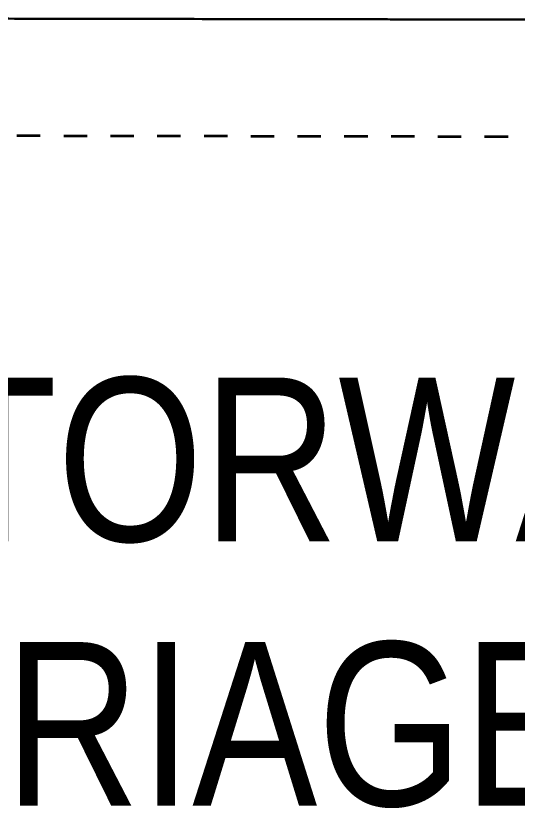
# Model space of a CAD drawing. Header units: metres. Extents: x -1161 to -1080, y 3 to 563.
# Drawn here: x -1143.987 to -1141.843, y 523.166 to 526.554 of the extents above; entities that cross this region are included whole.
import ezdxf

# ---------------------------------------------------------------- set-up
doc = ezdxf.new("R2010")
doc.units = ezdxf.units.M
doc.linetypes.add('ControlLine', pattern=[0.02, 0.0125, -0.0025, 0.0025, -0.0025])
for name, color, linetype, lineweight in [('A-ANNO-NOTE', 7, 'Continuous', 9), ('A-DETL', 7, 'Continuous', 13), ('A-GENM', 7, 'Continuous', 35)]:
    doc.layers.add(name, color=color, linetype=linetype, lineweight=lineweight)
doc.styles.add('Arial Narrow_3', font='ARIALN.TTF', dxfattribs={"height": 0.7})

# ---------------------------------------------------------------- blocks, each defined once
blk = doc.blocks.new('T2DPAA-T2D-PWA-RW-M2D-000001_ControlLines_rvt-1-DRG-2873171 - BARRIER LAYOUT')
at = {"layer": 'A-DETL', "color": 150, "linetype": 'ControlLine', "lineweight": 35, "true_color": 0x0080ff}
blk.add_line((-1150.7823, 526.0536), (-1139.1363, 526.0329), dxfattribs=at)
blk = doc.blocks.new('Top of Pavement - RL A - Top of Pavement - RL A-68818558-DRG-2873171 - BARRIER LAYOUT')
at = {"layer": 'A-GENM', "color": 253, "lineweight": 25, "true_color": 0xa3a3a3}
blk.add_open_spline([(113.3138, 47.4196), (113.3606, 47.2425), (113.4569, 46.8773), (113.603, 46.3238), (113.7519, 45.7592), (113.9009, 45.1947), (114.0499, 44.6301), (114.1989, 44.0655), (114.3478, 43.5009), (114.472, 43.0305), (114.5713, 42.6541), (114.6706, 42.2777), (114.7947, 41.8072), (114.9437, 41.2426), (115.0927, 40.678), (115.2416, 40.1134), (115.3906, 39.5488), (115.5396, 38.9842), (115.6886, 38.4197), (115.8375, 37.8551), (115.9865, 37.2905), (116.1355, 36.7259), (116.2845, 36.1613), (116.4334, 35.5967), (116.5824, 35.0321), (116.7314, 34.4674), (116.8804, 33.9028), (117.0294, 33.3382), (117.1783, 32.7736), (117.3273, 32.209), (117.4763, 31.6444), (117.6253, 31.0798), (117.7743, 30.5152), (117.9232, 29.9506), (118.0722, 29.3859), (118.2212, 28.8213), (118.3702, 28.2567), (118.5191, 27.6921), (118.6681, 27.1275), (118.8171, 26.5629), (118.9661, 25.9982), (119.1151, 25.4336), (119.2641, 24.869), (119.413, 24.3044), (119.562, 23.7398), (119.711, 23.1752), (119.8351, 22.7046), (119.9345, 22.3282), (120.009, 22.0459), (120.0834, 21.7636), (120.1828, 21.3872), (120.3069, 20.9167), (120.4559, 20.3521), (120.6049, 19.7874), (120.7539, 19.2228), (120.9028, 18.6582), (121.0518, 18.0936), (121.2008, 17.529), (121.3498, 16.9643), (121.4988, 16.3997), (121.6477, 15.8351), (121.7967, 15.2705), (121.9457, 14.7059), (122.0947, 14.1413), (122.2437, 13.5767), (122.3926, 13.012), (122.5416, 12.4474), (122.6906, 11.8828), (122.8396, 11.3182), (122.9885, 10.7536), (123.1375, 10.189), (123.2865, 9.6244), (123.4355, 9.0598), (123.5596, 8.5893), (123.6589, 8.2129), (123.7583, 7.8365), (123.8824, 7.366), (124.0314, 6.8014), (124.1803, 6.2368), (124.3293, 5.6722), (124.4783, 5.1076), (124.6273, 4.543), (124.7762, 3.9784), (124.9004, 3.5078), (124.9998, 3.1313), (125.0991, 2.7548), (125.2233, 2.2842), (125.3723, 1.7195), (125.5213, 1.1548), (125.6703, 0.5901), (125.8193, 0.0253), (125.9683, -0.5394), (126.1173, -1.1041), (126.2663, -1.6688), (126.4153, -2.2336), (126.5643, -2.7983), (126.7134, -3.363), (126.8624, -3.9277), (127.0114, -4.4924), (127.1604, -5.0571), (127.3094, -5.6218), (127.4584, -6.1865), (127.6074, -6.7512), (127.7564, -7.3159), (127.9054, -7.8806), (128.0544, -8.4453), (128.2034, -9.01), (128.3524, -9.5746), (128.4765, -10.0452), (128.5613, -10.3665), (128.5964, -10.4995), (128.6067, -10.5384)], degree=3, knots=[0.3187864, 0.3187864, 0.3187864, 0.3187864, 0.3225806, 0.3266129, 0.3306452, 0.3346774, 0.3387097, 0.3427419, 0.3467742, 0.3508065, 0.3528226, 0.3548387, 0.358871, 0.3629032, 0.3669355, 0.3709677, 0.375, 0.3790323, 0.3830645, 0.3870968, 0.391129, 0.3951613, 0.3991935, 0.4032258, 0.4072581, 0.4112903, 0.4153226, 0.4193548, 0.4233871, 0.4274194, 0.4314516, 0.4354839, 0.4395161, 0.4435484, 0.4475806, 0.4516129, 0.4556452, 0.4596774, 0.4637097, 0.4677419, 0.4717742, 0.4758065, 0.4798387, 0.483871, 0.4879032, 0.4919355, 0.4959677, 0.4979839, 0.5, 0.5020161, 0.5040323, 0.5080645, 0.5120968, 0.516129, 0.5201613, 0.5241935, 0.5282258, 0.5322581, 0.5362903, 0.5403226, 0.5443548, 0.5483871, 0.5524194, 0.5564516, 0.5604839, 0.5645161, 0.5685484, 0.5725806, 0.5766129, 0.5806452, 0.5846774, 0.5887097, 0.5927419, 0.5967742, 0.5987903, 0.6008065, 0.6048387, 0.608871, 0.6129032, 0.6169355, 0.6209677, 0.625, 0.6290323, 0.6330645, 0.6350806, 0.6370968, 0.641129, 0.6451613, 0.6491935, 0.6532258, 0.6572581, 0.6612903, 0.6653226, 0.6693548, 0.6733871, 0.6774194, 0.6814516, 0.6854839, 0.6895161, 0.6935484, 0.6975806, 0.7016129, 0.7056452, 0.7096774, 0.7137097, 0.7177419, 0.7217742, 0.7258065, 0.7298387, 0.7318548, 0.7326887, 0.7326887, 0.7326887, 0.7326887], dxfattribs=at)
at = {"layer": 'A-GENM', "color": 254, "lineweight": 25, "true_color": 0xd1d1d1}
blk.add_open_spline([(115.0927, 40.678), (115.043, 40.8662), (114.9857, 41.0834), (114.9284, 41.3007), (114.9207, 41.3297)], degree=3, knots=[-0.366935484, -0.366935484, -0.366935484, -0.366935484, -0.362903226, -0.362281382, -0.362281382, -0.362281382, -0.362281382], dxfattribs=at)
at = {"layer": 'A-GENM', "color": 9, "lineweight": 25, "true_color": 0xbebebe}
for points in [[(115.3906, 39.5488), (115.341, 39.737), (115.2416, 40.1134), (115.1423, 40.4898), (115.0927, 40.678)], [(115.9865, 37.2905), (115.9369, 37.4787), (115.8375, 37.8551), (115.6886, 38.4197), (115.5396, 38.9842), (115.4403, 39.3606), (115.3906, 39.5488)]]:
    blk.add_open_spline(points, degree=3, dxfattribs=at)
blk = doc.blocks.new('T2DPAA-T2D-C3S-RS-M3D-100334_rvt-1-DRG-2873171 - BARRIER LAYOUT')
at = {"layer": 'A-GENM', "color": 253, "lineweight": 25, "true_color": 0xa3a3a3}
blk.add_open_spline([(-1150.7823, 526.5536), (-1150.6015, 526.5533), (-1150.2289, 526.5526), (-1149.6644, 526.5516), (-1149.0888, 526.5506), (-1148.5132, 526.5495), (-1147.9376, 526.5485), (-1147.362, 526.5475), (-1146.7864, 526.5465), (-1146.3067, 526.5456), (-1145.9229, 526.5449), (-1145.5392, 526.5443), (-1145.0595, 526.5434), (-1144.4839, 526.5424), (-1143.9083, 526.5414), (-1143.3327, 526.5403), (-1142.7571, 526.5393), (-1142.1814, 526.5383), (-1141.6058, 526.5373), (-1141.0302, 526.5362), (-1140.4546, 526.5352), (-1139.8789, 526.5342), (-1139.3033, 526.5332), (-1138.7277, 526.5321), (-1138.152, 526.5311), (-1137.5764, 526.5301), (-1137.0008, 526.5291), (-1136.4251, 526.5281), (-1135.8495, 526.527), (-1135.2738, 526.526), (-1134.6982, 526.525), (-1134.1226, 526.524), (-1133.5469, 526.5229), (-1132.9713, 526.5219), (-1132.3956, 526.5209), (-1131.82, 526.5199), (-1131.2443, 526.5188), (-1130.6687, 526.5178), (-1130.093, 526.5168), (-1129.5174, 526.5158), (-1128.9418, 526.5147), (-1128.3661, 526.5137), (-1127.7905, 526.5127), (-1127.2148, 526.5117), (-1126.6392, 526.5107), (-1126.1594, 526.5098), (-1125.7757, 526.5091), (-1125.3919, 526.5084), (-1124.9122, 526.5076), (-1124.4325, 526.5067), (-1124.0487, 526.5061), (-1123.665, 526.5054), (-1123.1853, 526.5045), (-1122.6096, 526.5035), (-1122.034, 526.5025), (-1121.4583, 526.5014), (-1120.8827, 526.5004), (-1120.307, 526.4994), (-1119.9232, 526.4987), (-1119.7314, 526.4984)], degree=3, knots=[0.1571536, 0.1571536, 0.1571536, 0.1571536, 0.171875, 0.1875, 0.203125, 0.21875, 0.234375, 0.25, 0.265625, 0.28125, 0.2890625, 0.296875, 0.3125, 0.328125, 0.34375, 0.359375, 0.375, 0.390625, 0.40625, 0.421875, 0.4375, 0.453125, 0.46875, 0.484375, 0.5, 0.515625, 0.53125, 0.546875, 0.5625, 0.578125, 0.59375, 0.609375, 0.625, 0.640625, 0.65625, 0.671875, 0.6875, 0.703125, 0.71875, 0.734375, 0.75, 0.765625, 0.78125, 0.796875, 0.8125, 0.828125, 0.8359375, 0.84375, 0.859375, 0.875, 0.8828125, 0.890625, 0.90625, 0.921875, 0.9375, 0.953125, 0.96875, 0.984375, 1, 1, 1, 1], dxfattribs=at)
at = {"layer": 'A-GENM', "color": 254, "lineweight": 25, "true_color": 0xd1d1d1}
for points in [[(-1143.9083, 526.5414), (-1144.1002, 526.5417), (-1144.292, 526.542), (-1144.4839, 526.5424)], [(-1143.81, 526.5412), (-1143.8427, 526.5412), (-1143.8755, 526.5413), (-1143.9083, 526.5414)]]:
    blk.add_open_spline(points, degree=3, dxfattribs=at)
at = {"layer": 'A-GENM', "color": 9, "lineweight": 25, "true_color": 0xbebebe}
for points in [[(-1143.3327, 526.5403), (-1143.4918, 526.5406), (-1143.6509, 526.5409), (-1143.81, 526.5412)], [(-1142.7571, 526.5393), (-1142.9489, 526.5396), (-1143.1408, 526.54), (-1143.3327, 526.5403)], [(-1142.1814, 526.5383), (-1142.3733, 526.5386), (-1142.5652, 526.539), (-1142.7571, 526.5393)], [(-1141.6058, 526.5373), (-1141.7977, 526.5376), (-1141.9896, 526.5379), (-1142.1814, 526.5383)]]:
    blk.add_open_spline(points, degree=3, dxfattribs=at)
at = {"layer": 'A-GENM', "color": 253, "lineweight": 25, "true_color": 0xa3a3a3, "rotation": 75.11694444444437}
blk.add_blockref('Top of Pavement - RL A - Top of Pavement - RL A-68818558-DRG-2873171 - BARRIER LAYOUT', (-1134.0578, 404.8616), dxfattribs=at)

msp = doc.modelspace()

# ---------------------------------------------------------------- block references
at = {"lineweight": 5}
for name in ['T2DPAA-T2D-C3S-RS-M3D-100334_rvt-1-DRG-2873171 - BARRIER LAYOUT', 'T2DPAA-T2D-PWA-RW-M2D-000001_ControlLines_rvt-1-DRG-2873171 - BARRIER LAYOUT']:
    msp.add_blockref(name, (0, 0), dxfattribs=at)

# ---------------------------------------------------------------- next in the draw order: texts
at = {"layer": 'A-ANNO-NOTE', "char_height": 0.7, "attachment_point": 1, "style": 'Arial Narrow_3', "bg_fill": 3, "box_fill_scale": 1, "bg_fill_color": 256, "bg_fill_true_color": 13158600, "bg_fill_transparency": 0}
for s, insert in [('NORTH SOUTH MOTORWAY', (-1151.6937, 525.0066)), ('NORTHBOUND CARRIAGEWAY', (-1151.6937, 523.8756))]:
    msp.add_mtext(s, dxfattribs=dict(at, insert=insert))

doc.saveas('drawing.dxf')
